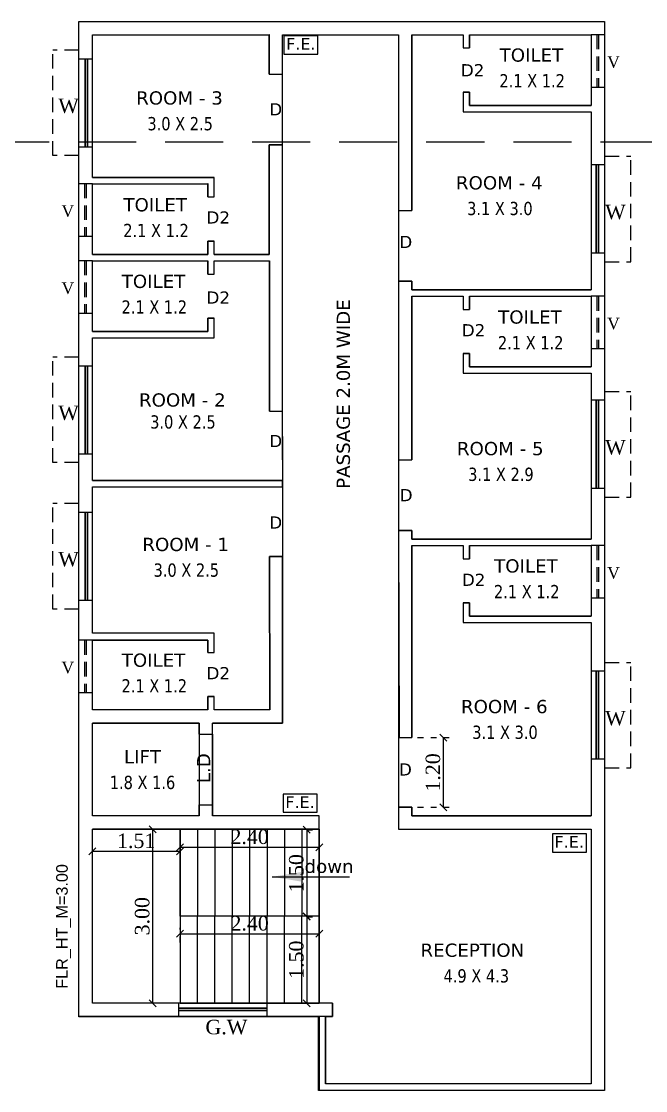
# Model space of a CAD drawing. Header units: metres. Extents: x 5889 to 11933, y -515 to -404.
# Drawn here: x 5916.49 to 5927.24, y -477.75 to -459.31 of the extents above; entities that cross this region are included whole.
import ezdxf

# ---------------------------------------------------------------- set-up
doc = ezdxf.new("R2010")
doc.units = ezdxf.units.M
doc.header["$MEASUREMENT"] = 0
doc.header["$PDMODE"] = 34
doc.linetypes.add('DOT2', pattern=[0.125, 0, -0.125])
doc.linetypes.add('HIDDEN', pattern=[0.375, 0.25, -0.125])
doc.layers.get('0').update_dxf_attribs({"lineweight": 18})
doc.layers.get('Defpoints').update_dxf_attribs({"lineweight": 18})
for name, color, linetype, lineweight in [('BLK_1_FLR_2_BLT_UP_AREA', 7, 'Continuous', 18), ('BLK_1_FLR_2_CARPET_AREA', 7, 'Continuous', 18), ('BLK_1_FLR_2_EXIT_WIDTH_DOOR', 5, 'Continuous', 18), ('BLK_1_FLR_2_LIFT_1', 7, 'Continuous', 18), ('BLK_1_FLR_2_STAIR_1', 1, 'Continuous', 18), ('BLK_1_FLR_2_STAIR_1_FLIGHT_1', 7, 'Continuous', 18), ('BLK_1_FLR_2_STAIR_1_FLIGHT_2', 7, 'Continuous', 18), ('BLK_1_FLR_2_STAIR_1_LANDING_1', 7, 'Continuous', 18)]:
    doc.layers.add(name, color=color, linetype=linetype, lineweight=lineweight)
doc.styles.add('ROMANS', font='verdana.ttf', dxfattribs={"width": 0.8})
doc.styles.get("Standard").update_dxf_attribs({"font": 'arial.ttf'})
doc.styles.add('style1', font='times.ttf')
doc.styles.add('TIMES', font='times.ttf')
doc.dimstyles.new('main dim', dxfattribs={"dimtxt": 0.15, "dimasz": 0.12, "dimexe": 0.1, "dimexo": 0.1, "dimgap": 0.05, "dimtad": 1, "dimzin": 3, "dimdsep": 46, "dimtxsty": 'style1', "dimblk": 'OBLIQUE', "dimcen": 0.125, "dimclrd": 8, "dimclre": 8, "dimclrt": 7, "dimadec": 0, "dimazin": 0, "dimtfac": 0.8, "dimtix": 1, "dimtofl": 0, "dimtmove": 2, "dimatfit": 0, "dimfxl": 0, "dimtolj": 1, "dimtzin": 0, "dimarcsym": 0})

# ---------------------------------------------------------------- blocks, each defined once
blk = doc.blocks.new('_Oblique')
at = {"color": 0, "linetype": 'ByBlock', "lineweight": -2}
blk.add_line((-0.5, -0.5), (0.5, 0.5), dxfattribs=at)
blk = doc.blocks.new('*D231')
at = {"layer": 'BLK_1_FLR_2_STAIR_1_LANDING_1', "color": 8, "linetype": 'DOT2', "lineweight": -2}
for p, q in [((5917.708, -473.69), (5917.708, -473.523)), ((5919.219, -473.69), (5919.219, -473.523))]:
    blk.add_line(p, q, dxfattribs=at)
at = {"layer": 'BLK_1_FLR_2_STAIR_1_LANDING_1', "color": 8, "lineweight": -2}
blk.add_line((5917.708, -473.623), (5919.219, -473.623), dxfattribs=at)
at = {"layer": 'Defpoints', "color": 0, "lineweight": -2}
for p in [(5919.219, -473.623), (5917.708, -473.79), (5919.219, -473.79)]:
    blk.add_point(p, dxfattribs=at)
at = {"layer": 'BLK_1_FLR_2_STAIR_1_LANDING_1', "color": 8, "lineweight": -2, "xscale": 0.12, "yscale": 0.12, "zscale": 0.12, "rotation": 180}
blk.add_blockref('_Oblique', (5917.708, -473.623), dxfattribs=at)
at = {"layer": 'BLK_1_FLR_2_STAIR_1_LANDING_1', "color": 8, "lineweight": -2, "xscale": 0.12, "yscale": 0.12, "zscale": 0.12}
blk.add_blockref('_Oblique', (5919.219, -473.623), dxfattribs=at)
at = {"layer": 'BLK_1_FLR_2_STAIR_1_LANDING_1', "color": 7, "lineweight": -2, "insert": (5918.464, -473.445), "char_height": 0.25, "attachment_point": 5, "style": 'style1'}
blk.add_mtext('\\A1;1.51', dxfattribs=at)
blk = doc.blocks.new('*D232')
at = {"layer": 'BLK_1_FLR_2_STAIR_1_LANDING_1', "color": 8, "linetype": 'DOT2', "lineweight": -2}
for p, q in [((5918.874, -473.244), (5918.646, -473.244)), ((5918.874, -476.244), (5918.646, -476.244))]:
    blk.add_line(p, q, dxfattribs=at)
at = {"layer": 'BLK_1_FLR_2_STAIR_1_LANDING_1', "color": 8, "lineweight": -2}
blk.add_line((5918.746, -473.244), (5918.746, -476.244), dxfattribs=at)
at = {"layer": 'Defpoints', "color": 0, "lineweight": -2}
for p in [(5918.974, -473.244), (5918.746, -476.244), (5918.974, -476.244)]:
    blk.add_point(p, dxfattribs=at)
at = {"layer": 'BLK_1_FLR_2_STAIR_1_LANDING_1', "color": 8, "lineweight": -2, "xscale": 0.12, "yscale": 0.12, "zscale": 0.12}
for p, rotation in [((5918.746, -473.244), 90), ((5918.746, -476.244), 270)]:
    blk.add_blockref('_Oblique', p, dxfattribs=dict(at, rotation=rotation))
at = {"layer": 'BLK_1_FLR_2_STAIR_1_LANDING_1', "color": 7, "lineweight": -2, "insert": (5918.569, -474.744), "char_height": 0.25, "attachment_point": 5, "rotation": 90, "style": 'style1'}
blk.add_mtext('\\A1;3.00', dxfattribs=at)
blk = doc.blocks.new('*D233')
at = {"layer": 'BLK_1_FLR_2_STAIR_1_FLIGHT_1', "color": 8, "linetype": 'DOT2', "lineweight": -2}
for p, q in [((5919.219, -475.196), (5919.219, -474.946)), ((5921.619, -475.196), (5921.619, -474.946))]:
    blk.add_line(p, q, dxfattribs=at)
at = {"layer": 'BLK_1_FLR_2_STAIR_1_FLIGHT_1', "color": 8, "lineweight": -2}
blk.add_line((5919.219, -475.046), (5921.619, -475.046), dxfattribs=at)
at = {"layer": 'Defpoints', "color": 0, "lineweight": -2}
for p in [(5921.619, -475.046), (5919.219, -475.296), (5921.619, -475.296)]:
    blk.add_point(p, dxfattribs=at)
at = {"layer": 'BLK_1_FLR_2_STAIR_1_FLIGHT_1', "color": 8, "lineweight": -2, "xscale": 0.12, "yscale": 0.12, "zscale": 0.12, "rotation": 180}
blk.add_blockref('_Oblique', (5919.219, -475.046), dxfattribs=at)
at = {"layer": 'BLK_1_FLR_2_STAIR_1_FLIGHT_1', "color": 8, "lineweight": -2, "xscale": 0.12, "yscale": 0.12, "zscale": 0.12}
blk.add_blockref('_Oblique', (5921.619, -475.046), dxfattribs=at)
at = {"layer": 'BLK_1_FLR_2_STAIR_1_FLIGHT_1', "color": 7, "lineweight": -2, "insert": (5920.419, -474.868), "char_height": 0.25, "attachment_point": 5, "style": 'style1'}
blk.add_mtext('\\A1;2.40', dxfattribs=at)
blk = doc.blocks.new('*D234')
at = {"layer": 'BLK_1_FLR_2_STAIR_1_FLIGHT_1', "color": 8, "linetype": 'DOT2', "lineweight": -2}
for p, q in [((5921.404, -474.744), (5921.504, -474.744)), ((5921.404, -476.244), (5921.504, -476.244))]:
    blk.add_line(p, q, dxfattribs=at)
at = {"layer": 'BLK_1_FLR_2_STAIR_1_FLIGHT_1', "color": 8, "lineweight": -2}
blk.add_line((5921.404, -474.744), (5921.404, -476.244), dxfattribs=at)
at = {"layer": 'Defpoints', "color": 0, "lineweight": -2}
for p in [(5921.319, -474.744), (5921.319, -476.244), (5921.404, -476.244)]:
    blk.add_point(p, dxfattribs=at)
at = {"layer": 'BLK_1_FLR_2_STAIR_1_FLIGHT_1', "color": 8, "lineweight": -2, "xscale": 0.12, "yscale": 0.12, "zscale": 0.12}
for p, rotation in [((5921.404, -474.744), 90), ((5921.404, -476.244), 270)]:
    blk.add_blockref('_Oblique', p, dxfattribs=dict(at, rotation=rotation))
at = {"layer": 'BLK_1_FLR_2_STAIR_1_FLIGHT_1', "color": 7, "lineweight": -2, "insert": (5921.226, -475.494), "char_height": 0.25, "attachment_point": 5, "rotation": 90, "style": 'style1'}
blk.add_mtext('\\A1;1.50', dxfattribs=at)
blk = doc.blocks.new('*D235')
at = {"layer": 'BLK_1_FLR_2_STAIR_1_FLIGHT_2', "color": 8, "linetype": 'DOT2', "lineweight": -2}
for p, q in [((5919.219, -473.704), (5919.219, -473.454)), ((5921.619, -473.704), (5921.619, -473.454))]:
    blk.add_line(p, q, dxfattribs=at)
at = {"layer": 'BLK_1_FLR_2_STAIR_1_FLIGHT_2', "color": 8, "lineweight": -2}
blk.add_line((5919.219, -473.554), (5921.619, -473.554), dxfattribs=at)
at = {"layer": 'Defpoints', "color": 0, "lineweight": -2}
for p in [(5921.619, -473.554), (5919.219, -473.804), (5921.619, -473.804)]:
    blk.add_point(p, dxfattribs=at)
at = {"layer": 'BLK_1_FLR_2_STAIR_1_FLIGHT_2', "color": 8, "lineweight": -2, "xscale": 0.12, "yscale": 0.12, "zscale": 0.12, "rotation": 180}
blk.add_blockref('_Oblique', (5919.219, -473.554), dxfattribs=at)
at = {"layer": 'BLK_1_FLR_2_STAIR_1_FLIGHT_2', "color": 8, "lineweight": -2, "xscale": 0.12, "yscale": 0.12, "zscale": 0.12}
blk.add_blockref('_Oblique', (5921.619, -473.554), dxfattribs=at)
at = {"layer": 'BLK_1_FLR_2_STAIR_1_FLIGHT_2', "color": 7, "lineweight": -2, "insert": (5920.419, -473.376), "char_height": 0.25, "attachment_point": 5, "style": 'style1'}
blk.add_mtext('\\A1;2.40', dxfattribs=at)
blk = doc.blocks.new('*D236')
at = {"layer": 'BLK_1_FLR_2_STAIR_1_FLIGHT_2', "color": 8, "linetype": 'DOT2', "lineweight": -2}
for p, q in [((5921.404, -473.253), (5921.504, -473.253)), ((5921.404, -474.753), (5921.504, -474.753))]:
    blk.add_line(p, q, dxfattribs=at)
at = {"layer": 'BLK_1_FLR_2_STAIR_1_FLIGHT_2', "color": 8, "lineweight": -2}
blk.add_line((5921.404, -473.253), (5921.404, -474.753), dxfattribs=at)
at = {"layer": 'Defpoints', "color": 0, "lineweight": -2}
for p in [(5921.319, -473.253), (5921.319, -474.753), (5921.404, -474.753)]:
    blk.add_point(p, dxfattribs=at)
at = {"layer": 'BLK_1_FLR_2_STAIR_1_FLIGHT_2', "color": 8, "lineweight": -2, "xscale": 0.12, "yscale": 0.12, "zscale": 0.12}
for p, rotation in [((5921.404, -473.253), 90), ((5921.404, -474.753), 270)]:
    blk.add_blockref('_Oblique', p, dxfattribs=dict(at, rotation=rotation))
at = {"layer": 'BLK_1_FLR_2_STAIR_1_FLIGHT_2', "color": 7, "lineweight": -2, "insert": (5921.226, -474.003), "char_height": 0.25, "attachment_point": 5, "rotation": 90, "style": 'style1'}
blk.add_mtext('\\A1;1.50', dxfattribs=at)
blk = doc.blocks.new('*D240')
at = {"layer": 'BLK_1_FLR_2_EXIT_WIDTH_DOOR', "color": 8, "linetype": 'DOT2', "lineweight": -2}
for p, q in [((5923.315, -471.664), (5923.858, -471.664)), ((5923.315, -472.864), (5923.858, -472.864))]:
    blk.add_line(p, q, dxfattribs=at)
at = {"layer": 'BLK_1_FLR_2_EXIT_WIDTH_DOOR', "color": 8, "lineweight": -2}
blk.add_line((5923.758, -471.664), (5923.758, -472.864), dxfattribs=at)
at = {"layer": 'Defpoints', "color": 0, "lineweight": -2}
for p in [(5923.215, -471.664), (5923.215, -472.864), (5923.758, -472.864)]:
    blk.add_point(p, dxfattribs=at)
at = {"layer": 'BLK_1_FLR_2_EXIT_WIDTH_DOOR', "color": 8, "lineweight": -2, "xscale": 0.12, "yscale": 0.12, "zscale": 0.12}
for p, rotation in [((5923.758, -471.664), 90), ((5923.758, -472.864), 270)]:
    blk.add_blockref('_Oblique', p, dxfattribs=dict(at, rotation=rotation))
at = {"layer": 'BLK_1_FLR_2_EXIT_WIDTH_DOOR', "color": 7, "lineweight": -2, "insert": (5923.581, -472.264), "char_height": 0.25, "attachment_point": 5, "rotation": 90, "style": 'style1'}
blk.add_mtext('\\A1;1.20', dxfattribs=at)

msp = doc.modelspace()

# ---------------------------------------------------------------- linework, layer by layer
at = {"lineweight": -2}
for p, q in [((5917.478, -459.311), (5926.538, -459.311)), ((5917.478, -476.474), (5917.478, -459.311)), ((5926.538, -459.311), (5926.538, -477.751)), ((5917.708, -459.541), (5920.755, -459.541)), ((5917.708, -462.001), (5917.708, -459.541)), ((5920.756, -460.219), (5920.755, -459.541)), ((5920.985, -459.541), (5922.985, -459.541)), ((5920.985, -460.219), (5920.985, -459.541)), ((5922.985, -459.541), (5922.985, -462.572)), ((5923.215, -459.541), (5924.098, -459.541)), ((5923.215, -459.541), (5923.215, -462.572)), ((5924.098, -459.541), (5924.098, -459.77)), ((5924.208, -459.541), (5924.208, -459.77)), ((5924.208, -459.541), (5926.308, -459.541)), ((5926.308, -459.541), (5926.308, -460.761)), ((5926.538, -459.541), (5926.308, -459.541)), ((5924.098, -459.77), (5924.208, -459.77)), ((5917.478, -459.955), (5917.708, -459.955)), ((5917.584, -459.955), (5917.584, -461.475)), ((5917.622, -459.955), (5917.622, -461.475)), ((5920.756, -460.219), (5920.985, -460.219)), ((5920.985, -466.872), (5920.985, -460.219)), ((5924.098, -460.532), (5924.098, -460.871)), ((5924.098, -460.532), (5924.208, -460.532)), ((5924.208, -460.532), (5924.208, -460.761)), ((5926.538, -460.451), (5926.308, -460.451)), ((5924.208, -460.761), (5926.308, -460.761)), ((5924.098, -460.871), (5926.308, -460.871)), ((5926.308, -460.871), (5926.308, -463.941)), ((5917.478, -461.475), (5917.708, -461.475)), ((5920.756, -461.438), (5920.985, -461.438)), ((5920.758, -463.331), (5920.757, -461.438)), ((5926.538, -461.787), (5926.308, -461.787)), ((5926.394, -461.787), (5926.394, -463.307)), ((5926.432, -461.787), (5926.432, -463.307)), ((5917.708, -462.001), (5919.808, -462.001)), ((5919.809, -462.34), (5919.808, -462.001)), ((5917.708, -462.111), (5917.478, -462.111)), ((5917.708, -462.111), (5919.698, -462.111)), ((5917.708, -463.331), (5917.708, -462.111)), ((5919.699, -462.34), (5919.698, -462.111)), ((5919.699, -462.34), (5919.809, -462.34)), ((5922.985, -462.572), (5922.985, -473.244)), ((5922.985, -462.572), (5923.215, -462.572)), ((5917.708, -463.021), (5917.478, -463.021)), ((5919.699, -463.331), (5919.699, -463.102)), ((5919.699, -463.102), (5919.809, -463.102)), ((5919.809, -463.331), (5919.809, -463.102)), ((5920.758, -463.331), (5920.758, -463.117)), ((5917.708, -463.331), (5919.699, -463.331)), ((5919.809, -463.331), (5920.758, -463.331)), ((5926.538, -463.307), (5926.308, -463.307)), ((5917.709, -463.441), (5917.479, -463.441)), ((5917.708, -463.441), (5919.699, -463.441)), ((5917.708, -464.661), (5917.708, -463.441)), ((5919.699, -463.67), (5919.699, -463.441)), ((5919.809, -463.67), (5919.809, -463.441)), ((5919.809, -463.441), (5920.759, -463.441)), ((5920.761, -466.031), (5920.759, -463.441)), ((5920.759, -463.941), (5920.759, -463.441)), ((5919.699, -463.67), (5919.809, -463.67)), ((5922.985, -463.791), (5922.985, -466.872)), ((5922.985, -463.791), (5923.215, -463.791)), ((5923.215, -463.791), (5923.215, -463.941)), ((5923.215, -463.941), (5926.308, -463.941)), ((5923.215, -464.051), (5924.098, -464.051)), ((5923.215, -464.051), (5923.215, -466.872)), ((5924.098, -464.051), (5924.098, -464.28)), ((5924.208, -464.051), (5924.208, -464.28)), ((5924.208, -464.051), (5926.308, -464.051)), ((5926.308, -464.051), (5926.308, -465.271)), ((5926.538, -464.051), (5926.308, -464.051)), ((5924.098, -464.28), (5924.208, -464.28)), ((5917.709, -464.351), (5917.479, -464.351)), ((5919.7, -464.661), (5919.7, -464.432)), ((5919.7, -464.432), (5919.81, -464.432)), ((5919.81, -464.771), (5919.81, -464.432)), ((5917.708, -464.661), (5919.7, -464.661)), ((5917.708, -464.771), (5919.81, -464.771)), ((5917.708, -467.231), (5917.708, -464.771)), ((5924.098, -465.042), (5924.098, -465.381)), ((5924.098, -465.042), (5924.208, -465.042)), ((5924.208, -465.042), (5924.208, -465.271)), ((5926.538, -464.961), (5926.308, -464.961)), ((5917.478, -465.251), (5917.708, -465.251)), ((5917.584, -465.251), (5917.584, -466.771)), ((5917.622, -465.251), (5917.622, -466.771)), ((5924.098, -465.381), (5926.308, -465.381)), ((5924.208, -465.271), (5926.308, -465.271)), ((5926.308, -465.381), (5926.308, -468.241)), ((5926.538, -465.846), (5926.308, -465.846)), ((5926.394, -465.846), (5926.394, -467.366)), ((5926.432, -465.846), (5926.432, -467.366)), ((5920.761, -466.031), (5920.985, -466.031)), ((5920.985, -466.473), (5920.985, -471.414)), ((5917.478, -466.771), (5917.708, -466.771)), ((5922.985, -466.872), (5923.215, -466.872)), ((5917.708, -467.231), (5920.985, -467.231)), ((5917.708, -467.341), (5920.985, -467.341)), ((5917.708, -469.864), (5917.708, -467.341)), ((5926.538, -467.366), (5926.308, -467.366)), ((5917.478, -467.776), (5917.708, -467.776)), ((5917.584, -467.776), (5917.584, -469.296)), ((5917.622, -467.776), (5917.622, -469.296)), ((5922.985, -468.091), (5922.985, -471.362)), ((5922.985, -468.091), (5923.215, -468.091)), ((5923.215, -468.091), (5923.215, -468.241)), ((5923.215, -468.241), (5926.308, -468.241)), ((5923.215, -468.351), (5924.098, -468.351)), ((5923.215, -468.351), (5923.215, -471.664)), ((5924.098, -468.351), (5924.098, -468.58)), ((5924.208, -468.351), (5924.208, -468.58)), ((5924.208, -468.351), (5926.308, -468.351)), ((5926.308, -468.351), (5926.308, -469.571)), ((5926.538, -468.351), (5926.308, -468.351)), ((5920.763, -468.541), (5920.985, -468.541)), ((5920.765, -471.184), (5920.763, -468.541)), ((5924.098, -468.58), (5924.208, -468.58)), ((5917.478, -469.296), (5917.708, -469.296)), ((5926.538, -469.261), (5926.308, -469.261)), ((5924.098, -469.342), (5924.098, -469.681)), ((5924.098, -469.342), (5924.208, -469.342)), ((5924.208, -469.342), (5924.208, -469.571)), ((5924.208, -469.571), (5926.308, -469.571)), ((5924.098, -469.681), (5926.308, -469.681)), ((5926.308, -469.681), (5926.308, -473.014)), ((5917.708, -469.984), (5917.478, -469.984)), ((5919.809, -469.864), (5917.708, -469.864)), ((5917.708, -471.184), (5917.708, -469.984)), ((5919.699, -469.984), (5917.708, -469.984)), ((5919.699, -470.195), (5919.699, -469.984)), ((5919.809, -470.195), (5919.809, -469.864)), ((5919.699, -470.195), (5919.809, -470.195)), ((5926.538, -470.516), (5926.308, -470.516)), ((5926.394, -470.516), (5926.394, -472.036)), ((5926.432, -470.516), (5926.432, -472.036)), ((5917.708, -470.894), (5917.478, -470.894)), ((5919.7, -471.184), (5919.7, -470.955)), ((5919.7, -470.955), (5919.81, -470.955)), ((5919.81, -471.184), (5919.81, -470.955)), ((5919.7, -471.184), (5917.708, -471.184)), ((5920.765, -471.184), (5919.81, -471.184)), ((5917.708, -473.014), (5917.708, -471.414)), ((5919.548, -471.414), (5917.708, -471.414)), ((5919.548, -471.605), (5919.548, -471.414)), ((5920.985, -471.414), (5919.777, -471.414)), ((5919.777, -471.605), (5919.777, -471.414)), ((5919.548, -471.605), (5919.778, -471.605)), ((5919.778, -471.605), (5919.778, -473.014)), ((5922.985, -471.664), (5923.215, -471.664)), ((5926.538, -472.036), (5926.308, -472.036)), ((5919.548, -473.014), (5919.548, -472.824)), ((5919.548, -472.824), (5919.778, -472.824)), ((5922.985, -472.864), (5923.215, -472.864)), ((5923.215, -472.864), (5923.215, -473.014)), ((5919.548, -473.014), (5917.708, -473.014)), ((5921.619, -473.014), (5919.778, -473.014)), ((5921.619, -473.244), (5921.619, -473.014)), ((5923.215, -473.014), (5926.308, -473.014)), ((5917.708, -476.244), (5917.708, -473.244)), ((5921.619, -473.244), (5917.708, -473.244)), ((5919.219, -473.244), (5919.219, -476.244)), ((5921.619, -473.244), (5921.619, -476.244)), ((5921.619, -473.244), (5921.619, -474.744)), ((5922.985, -473.244), (5926.308, -473.244)), ((5926.308, -473.244), (5926.308, -477.634)), ((5921.619, -474.744), (5919.219, -474.744)), ((5921.619, -474.744), (5919.219, -474.744)), ((5921.619, -476.244), (5921.619, -474.744)), ((5921.849, -476.244), (5917.708, -476.244)), ((5919.199, -476.474), (5919.199, -476.244)), ((5920.719, -476.474), (5920.719, -476.244)), ((5921.849, -476.244), (5921.849, -476.474)), ((5921.849, -476.474), (5917.478, -476.474)), ((5919.199, -476.331), (5920.719, -476.331)), ((5919.199, -476.369), (5920.719, -476.369)), ((5921.619, -476.474), (5921.619, -477.751)), ((5921.729, -476.474), (5921.729, -477.634)), ((5926.538, -477.751), (5921.619, -477.751)), ((5926.308, -477.634), (5921.729, -477.634))]:
    msp.add_line(p, q, dxfattribs=at)
at = {"linetype": 'HIDDEN', "lineweight": -2}
for p, q in [((5926.402, -459.541), (5926.402, -460.451)), ((5926.432, -459.541), (5926.432, -460.451)), ((5917.028, -461.625), (5917.028, -459.805)), ((5917.478, -459.805), (5917.028, -459.805)), ((5917.478, -461.625), (5917.028, -461.625)), ((5926.538, -461.637), (5926.988, -461.637)), ((5926.988, -463.457), (5926.988, -461.637)), ((5917.573, -462.111), (5917.573, -463.021)), ((5917.603, -462.111), (5917.603, -463.021)), ((5917.574, -463.441), (5917.574, -464.351)), ((5917.603, -463.441), (5917.603, -464.351)), ((5926.538, -463.457), (5926.988, -463.457)), ((5926.402, -464.051), (5926.402, -464.961)), ((5926.432, -464.051), (5926.432, -464.961)), ((5917.028, -466.921), (5917.028, -465.101)), ((5917.478, -465.101), (5917.028, -465.101)), ((5926.538, -465.696), (5926.988, -465.696)), ((5926.988, -467.516), (5926.988, -465.696)), ((5917.478, -466.921), (5917.028, -466.921)), ((5917.028, -469.446), (5917.028, -467.626)), ((5917.478, -467.626), (5917.028, -467.626)), ((5926.538, -467.516), (5926.988, -467.516)), ((5926.402, -468.351), (5926.402, -469.261)), ((5926.432, -468.351), (5926.432, -469.261)), ((5917.478, -469.446), (5917.028, -469.446)), ((5917.573, -469.984), (5917.573, -470.894)), ((5917.603, -469.984), (5917.603, -470.894)), ((5926.538, -470.366), (5926.988, -470.366)), ((5926.988, -472.186), (5926.988, -470.366)), ((5926.538, -472.186), (5926.988, -472.186))]:
    msp.add_line(p, q, dxfattribs=at)
at = {"color": 253, "linetype": 'HIDDEN', "lineweight": -2, "ltscale": 4}
msp.add_line((5891.965, -461.388), (5940.307, -461.388), dxfattribs=at)
at = {"lineweight": -2}
for points in [[(5921.01, -459.875), (5921.597, -459.875), (5921.597, -459.562), (5921.01, -459.562)], [(5920.996, -472.95), (5921.583, -472.95), (5921.583, -472.637), (5920.996, -472.637)], [(5925.637, -473.638), (5926.223, -473.638), (5926.223, -473.325), (5925.637, -473.325)]]:
    msp.add_lwpolyline(points, close=True, dxfattribs=at)
for points in [[(5917.584, -461.475), (5917.584, -459.955)], [(5917.622, -461.475), (5917.622, -459.955)], [(5926.394, -463.307), (5926.394, -461.787)], [(5926.432, -463.307), (5926.432, -461.787)], [(5917.584, -466.771), (5917.584, -465.251)], [(5917.622, -466.771), (5917.622, -465.251)], [(5926.394, -467.366), (5926.394, -465.846)], [(5926.432, -467.366), (5926.432, -465.846)], [(5917.584, -469.296), (5917.584, -467.776)], [(5917.622, -469.296), (5917.622, -467.776)], [(5926.394, -472.036), (5926.394, -470.516)], [(5926.432, -472.036), (5926.432, -470.516)], [(5920.719, -476.331), (5919.199, -476.331)], [(5920.719, -476.369), (5919.199, -476.369)]]:
    msp.add_lwpolyline(points, dxfattribs=at)
at = {"layer": 'BLK_1_FLR_2_BLT_UP_AREA', "color": 14, "lineweight": -2}
msp.add_lwpolyline([(5921.608, -476.481), (5917.478, -476.481), (5917.478, -459.311), (5926.538, -459.311), (5926.538, -477.751), (5921.608, -477.751)], close=True, dxfattribs=at)
at = {"layer": 'BLK_1_FLR_2_CARPET_AREA', "color": 13, "lineweight": -2}
msp.add_lwpolyline([(5922.985, -459.541), (5922.985, -462.572), (5923.215, -462.572), (5923.215, -459.541), (5924.098, -459.541), (5924.098, -459.77), (5924.208, -459.77), (5924.208, -459.541), (5926.308, -459.541), (5926.308, -460.761), (5924.208, -460.761), (5924.207, -460.532), (5924.098, -460.532), (5924.098, -460.871), (5926.308, -460.871), (5926.308, -463.941), (5923.215, -463.941), (5923.215, -463.791), (5922.985, -463.791), (5922.985, -466.872), (5923.215, -466.872), (5923.215, -464.051), (5924.098, -464.051), (5924.098, -464.28), (5924.208, -464.28), (5924.208, -464.051), (5926.308, -464.051), (5926.308, -465.271), (5924.208, -465.271), (5924.208, -465.042), (5924.098, -465.042), (5924.098, -465.381), (5926.308, -465.381), (5926.308, -468.241), (5923.215, -468.241), (5923.215, -468.091), (5922.985, -468.091), (5922.994, -471.664), (5923.215, -471.664), (5923.215, -468.351), (5924.098, -468.351), (5924.098, -468.58), (5924.208, -468.58), (5924.208, -468.351), (5926.308, -468.351), (5926.308, -469.571), (5924.208, -469.571), (5924.208, -469.342), (5924.098, -469.342), (5924.098, -469.681), (5926.308, -469.681), (5926.308, -473.014), (5923.215, -473.014), (5923.215, -472.864), (5922.985, -472.864), (5922.985, -473.244), (5926.308, -473.244), (5926.308, -477.634), (5921.729, -477.634), (5921.729, -476.474), (5921.849, -476.474), (5921.849, -476.244), (5921.619, -476.244), (5921.619, -473.014), (5919.778, -473.014), (5919.777, -471.414), (5920.985, -471.414), (5920.985, -468.541), (5920.763, -468.542), (5920.765, -471.184), (5919.81, -471.185), (5919.81, -470.955), (5919.7, -470.955), (5919.7, -471.184), (5917.708, -471.184), (5917.708, -469.984), (5919.699, -469.984), (5919.699, -470.195), (5919.809, -470.195), (5919.809, -469.864), (5917.708, -469.864), (5917.708, -467.341), (5920.985, -467.341), (5920.985, -467.231), (5917.708, -467.231), (5917.708, -464.771), (5919.81, -464.771), (5919.81, -464.432), (5919.7, -464.432), (5919.7, -464.661), (5917.708, -464.661), (5917.709, -463.441), (5919.699, -463.44), (5919.699, -463.67), (5919.809, -463.67), (5919.809, -463.441), (5920.759, -463.441), (5920.761, -466.031), (5920.985, -466.031), (5920.985, -461.438), (5920.757, -461.438), (5920.758, -463.331), (5919.809, -463.331), (5919.809, -463.102), (5919.699, -463.102), (5919.699, -463.332), (5917.708, -463.331), (5917.708, -462.111), (5919.698, -462.11), (5919.699, -462.34), (5919.809, -462.34), (5919.808, -462.001), (5917.708, -462.003), (5917.708, -459.541), (5920.755, -459.539), (5920.756, -460.219), (5920.985, -460.219), (5920.985, -459.541)], close=True, dxfattribs=at)
at = {"layer": 'BLK_1_FLR_2_LIFT_1', "color": 30, "lineweight": -2}
msp.add_lwpolyline([(5919.548, -473.014), (5917.708, -473.014), (5917.708, -471.414), (5919.548, -471.414)], close=True, dxfattribs=at)
at = {"layer": 'BLK_1_FLR_2_STAIR_1_FLIGHT_1', "color": 7, "lineweight": -2}
for p, q in [((5919.519, -476.244), (5919.519, -474.744)), ((5919.819, -476.244), (5919.819, -474.744)), ((5920.119, -476.244), (5920.119, -474.744)), ((5920.419, -476.244), (5920.419, -474.744)), ((5920.719, -476.244), (5920.719, -474.744)), ((5921.019, -476.244), (5921.019, -474.744)), ((5921.319, -476.244), (5921.319, -474.744))]:
    msp.add_line(p, q, dxfattribs=at)
msp.add_lwpolyline([(5921.619, -474.744), (5919.219, -474.744), (5919.219, -476.244), (5921.619, -476.244)], close=True, dxfattribs=at)
at = {"layer": 'BLK_1_FLR_2_STAIR_1_FLIGHT_2', "color": 7, "lineweight": -2}
for p, q in [((5919.519, -473.244), (5919.519, -474.744)), ((5919.819, -473.244), (5919.819, -474.744)), ((5920.119, -473.244), (5920.119, -474.744)), ((5920.419, -473.244), (5920.419, -474.744)), ((5920.719, -473.244), (5920.719, -474.744)), ((5921.019, -473.244), (5921.019, -474.744)), ((5921.319, -473.244), (5921.319, -474.744))]:
    msp.add_line(p, q, dxfattribs=at)
msp.add_lwpolyline([(5921.619, -474.744), (5919.219, -474.744), (5919.219, -473.244), (5921.619, -473.244)], close=True, dxfattribs=at)
at = {"layer": 'BLK_1_FLR_2_STAIR_1_LANDING_1', "color": 7, "lineweight": -2}
msp.add_lwpolyline([(5919.219, -476.244), (5917.708, -476.244), (5917.708, -473.244), (5919.219, -473.244)], close=True, dxfattribs=at)

# ---------------------------------------------------------------- texts
at = {"color": 7, "style": 'ROMANS'}
for s, height, p in [('F.E.', 0.2, (5921.049, -459.8)), ('TOILET', 0.2286, (5924.729, -460.006)), ('D2', 0.21, (5924.06, -460.259)), ('ROOM - 3', 0.2286, (5918.463, -460.746)), ('D', 0.21, (5920.758, -460.933)), ('ROOM - 4', 0.2286, (5923.975, -462.21)), ('TOILET', 0.2286, (5918.244, -462.588)), ('D2', 0.21, (5919.676, -462.798)), ('D', 0.21, (5923, -463.22)), ('TOILET', 0.2286, (5918.215, -463.909)), ('D2', 0.21, (5919.676, -464.179)), ('TOILET', 0.2286, (5924.703, -464.524)), ('D2', 0.21, (5924.076, -464.743)), ('ROOM - 2', 0.2286, (5918.512, -465.955)), ('D', 0.21, (5920.758, -466.654)), ('ROOM - 5', 0.2286, (5923.992, -466.793)), ('D', 0.21, (5923.006, -467.587)), ('D', 0.21, (5920.758, -468.059)), ('ROOM - 1', 0.2286, (5918.57, -468.446)), ('TOILET', 0.2286, (5924.634, -468.817)), ('D2', 0.21, (5924.078, -469.047)), ('TOILET', 0.2286, (5918.215, -470.442)), ('D2', 0.21, (5919.676, -470.657)), ('ROOM - 6', 0.2286, (5924.062, -471.242)), ('LIFT', 0.2286, (5918.253, -472.108)), ('D', 0.21, (5922.994, -472.318)), ('F.E.', 0.2, (5921.035, -472.875)), ('F.E.', 0.2, (5925.676, -473.563)), ('down', 0.2286, (5921.366, -473.997)), ('RECEPTION', 0.2286, (5923.365, -475.444))]:
    msp.add_text(s, height=height, dxfattribs=at).set_placement(p)
at = {"color": 0, "style": 'TIMES'}
for s, height, p in [('V', 0.2, (5926.583, -460.113)), ('W', 0.25, (5917.12, -460.892)), ('W', 0.25, (5926.546, -462.724)), ('V', 0.2, (5917.176, -462.683)), ('V', 0.2, (5917.177, -464.013)), ('V', 0.2, (5926.583, -464.623)), ('W', 0.25, (5917.12, -466.187)), ('W', 0.25, (5926.546, -466.782)), ('W', 0.25, (5917.12, -468.712)), ('V', 0.2, (5926.583, -468.923)), ('V', 0.2, (5917.176, -470.556)), ('W', 0.25, (5926.546, -471.452)), ('G.W', 0.25, (5919.658, -476.78))]:
    msp.add_text(s, height=height, dxfattribs=at).set_placement(p)
at = {"color": 7, "style": 'ROMANS'}
for s, p in [('PASSAGE 2.0M WIDE', (5922.148, -467.373)), ('L.D', (5919.741, -472.449))]:
    msp.add_text(s, height=0.2286, rotation=90, dxfattribs=at).set_placement(p)
at = {"color": 7, "char_height": 0.2286, "width": 4.16699, "attachment_point": 1, "style": 'ROMANS'}
for s, insert in [('\\A1;2.1 X 1.2', (5924.725, -460.221)), ('\\A1;3.0 X 2.5', (5918.657, -460.961)), ('\\A1;3.1 X 3.0', (5924.168, -462.424)), ('\\A1;2.1 X 1.2', (5918.241, -462.803)), ('\\A1;2.1 X 1.2', (5918.211, -464.123)), ('\\A1;2.1 X 1.2', (5924.699, -464.739)), ('\\A1;3.0 X 2.5', (5918.705, -466.105)), ('\\A1;3.1 X 2.9', (5924.186, -467.008)), ('\\A1;3.0 X 2.5', (5918.763, -468.66)), ('\\A1;2.1 X 1.2', (5924.631, -469.031)), ('\\A1;2.1 X 1.2', (5918.211, -470.656)), ('\\A1;3.1 X 3.0', (5924.256, -471.457)), ('\\A1;1.8 X 1.6', (5918.008, -472.322)), ('\\A1;4.9 X 4.3', (5923.762, -475.658))]:
    msp.add_mtext(s, dxfattribs=dict(at, insert=insert))
at = {"layer": 'BLK_1_FLR_2_STAIR_1', "color": 1, "linetype": 'Continuous', "insert": (5917.084, -474.92), "char_height": 0.2, "width": 2.4, "attachment_point": 2, "rotation": 90}
msp.add_mtext('FLR_HT_M=3.00', dxfattribs=at)

# ---------------------------------------------------------------- dimensions: what is measured, and where the dimension line sits
at = {"layer": 'BLK_1_FLR_2_EXIT_WIDTH_DOOR', "color": 2, "lineweight": -2}
dim = msp.add_aligned_dim(p1=(5923.215, -471.664), p2=(5923.215, -472.864), distance=0.543, dimstyle='main dim', override={"dimtxt": 0.25, "dimpost": '\\X'}, dxfattribs=at)
dim.commit()
dim.dimension.update_dxf_attribs({"geometry": '*D240', "text_midpoint": (5923.581, -472.264)})
at = {"layer": 'BLK_1_FLR_2_STAIR_1_FLIGHT_1', "color": 2, "lineweight": -2}
dim = msp.add_aligned_dim(p1=(5919.219, -475.296), p2=(5921.619, -475.296), distance=0.25, dimstyle='main dim', override={"dimtxt": 0.25, "dimpost": '\\X'}, dxfattribs=at)
dim.commit()
dim.dimension.update_dxf_attribs({"geometry": '*D233', "text_midpoint": (5920.419, -474.868)})
at = {"layer": 'BLK_1_FLR_2_STAIR_1_FLIGHT_1', "color": 1, "lineweight": -2}
dim = msp.add_aligned_dim(p1=(5921.319, -474.744), p2=(5921.319, -476.244), distance=0.084, dimstyle='main dim', override={"dimtxt": 0.25, "dimpost": '\\X'}, dxfattribs=at)
dim.commit()
dim.dimension.update_dxf_attribs({"geometry": '*D234', "text_midpoint": (5921.226, -475.494)})
at = {"layer": 'BLK_1_FLR_2_STAIR_1_FLIGHT_2', "color": 2, "lineweight": -2}
dim = msp.add_aligned_dim(p1=(5919.219, -473.804), p2=(5921.619, -473.804), distance=0.25, dimstyle='main dim', override={"dimtxt": 0.25, "dimpost": '\\X'}, dxfattribs=at)
dim.commit()
dim.dimension.update_dxf_attribs({"geometry": '*D235', "text_midpoint": (5920.419, -473.376)})
at = {"layer": 'BLK_1_FLR_2_STAIR_1_FLIGHT_2', "color": 1, "lineweight": -2}
dim = msp.add_aligned_dim(p1=(5921.319, -473.253), p2=(5921.319, -474.753), distance=0.084, dimstyle='main dim', override={"dimtxt": 0.25, "dimpost": '\\X'}, dxfattribs=at)
dim.commit()
dim.dimension.update_dxf_attribs({"geometry": '*D236', "text_midpoint": (5921.226, -474.003)})
at = {"layer": 'BLK_1_FLR_2_STAIR_1_LANDING_1', "color": 1, "lineweight": -2}
dim = msp.add_aligned_dim(p1=(5917.708, -473.79), p2=(5919.219, -473.79), distance=0.167, dimstyle='main dim', override={"dimtxt": 0.25, "dimpost": '\\X'}, dxfattribs=at)
dim.commit()
dim.dimension.update_dxf_attribs({"geometry": '*D231', "text_midpoint": (5918.464, -473.445)})
at = {"layer": 'BLK_1_FLR_2_STAIR_1_LANDING_1', "color": 2, "lineweight": -2}
dim = msp.add_aligned_dim(p1=(5918.974, -473.244), p2=(5918.974, -476.244), distance=-0.228, dimstyle='main dim', override={"dimtxt": 0.25, "dimpost": '\\X'}, dxfattribs=at)
dim.commit()
dim.dimension.update_dxf_attribs({"geometry": '*D232', "text_midpoint": (5918.569, -474.744)})

# ---------------------------------------------------------------- leaders
at = {"lineweight": -2}
msp.add_leader([(5920.807, -474.064), (5922.14, -474.064)], dimstyle='main dim', override={"dimasz": 0.5, "dimgap": 0.05, "dimtad": 0}, dxfattribs=at)

doc.saveas('drawing.dxf')
